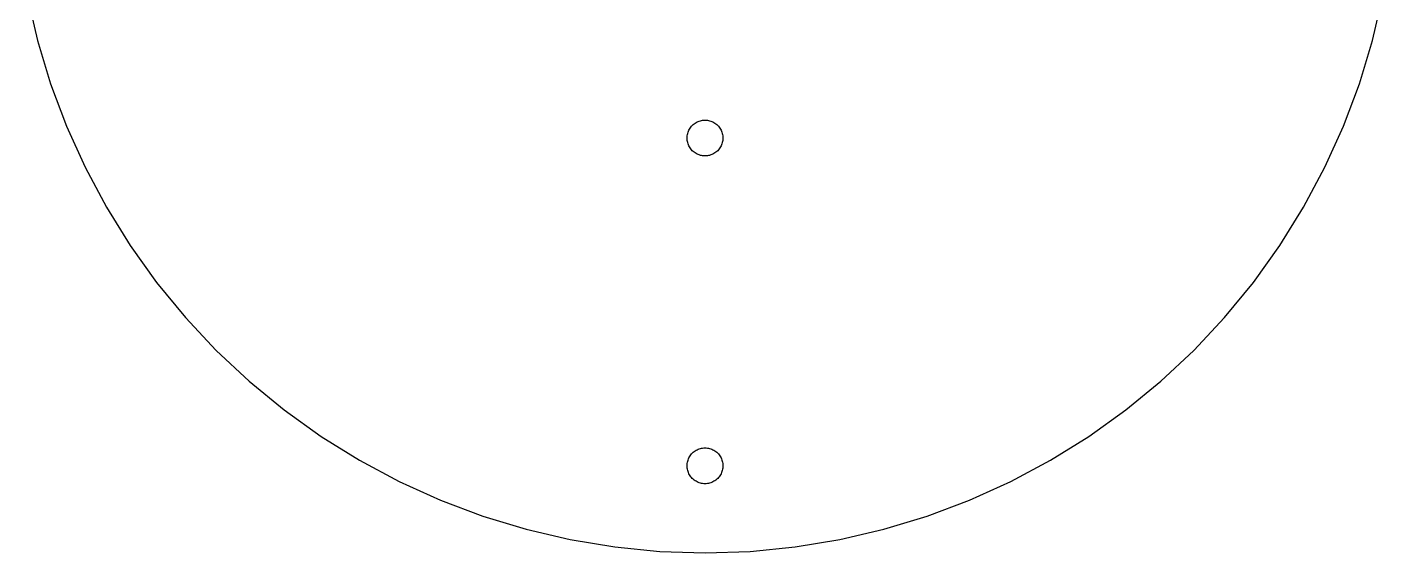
# Model space of a CAD drawing. Header units: metres. Extents: x -68 to 67, y -68 to 68.
# Drawn here: x -66.2 to 66.2, y -67.5 to -16.2 of the extents above; entities that cross this region are included whole.
import ezdxf

# ---------------------------------------------------------------- set-up
doc = ezdxf.new("R2010")
doc.units = ezdxf.units.M

msp = doc.modelspace()

# ---------------------------------------------------------------- linework, layer by layer
for p, q in [((-66.203, -13.1686), (-65.2, -17.4703)), ((65.2, -17.4703), (66.203, -13.1686)), ((-65.2, -17.4703), (-63.9178, -21.6972)), ((63.9178, -21.6972), (65.2, -17.4703)), ((-63.9178, -21.6972), (-62.3619, -25.8311)), ((62.3619, -25.8311), (63.9178, -21.6972)), ((-62.3619, -25.8311), (-60.5389, -29.8545)), ((-1.69037, -26.5471), (-1.65712, -26.4375)), ((-1.65712, -26.4375), (-1.61678, -26.3303)), ((-1.61678, -26.3303), (-1.56952, -26.226)), ((-1.56952, -26.226), (-1.51553, -26.125)), ((-1.51553, -26.125), (-1.45506, -26.0277)), ((-1.45506, -26.0277), (-1.38837, -25.9347)), ((-1.38837, -25.9347), (-1.31572, -25.8461)), ((-1.31572, -25.8461), (-1.23743, -25.7626)), ((-1.23743, -25.7626), (-1.15385, -25.6843)), ((-1.15385, -25.6843), (-1.06532, -25.6116)), ((-1.06532, -25.6116), (-0.972244, -25.5449)), ((-0.972244, -25.5449), (-0.875, -25.4845)), ((-0.875, -25.4845), (-0.774002, -25.4305)), ((-0.774002, -25.4305), (-0.669693, -25.3832)), ((-0.669693, -25.3832), (-0.562515, -25.3429)), ((-0.562515, -25.3429), (-0.452927, -25.3096)), ((-0.452927, -25.3096), (-0.3414, -25.2836)), ((-0.3414, -25.2836), (-0.228409, -25.265)), ((-0.228409, -25.265), (-0.114441, -25.2537)), ((-0.114441, -25.2537), (0, -25.25)), ((0, -25.25), (0.114441, -25.2537)), ((0.114441, -25.2537), (0.228409, -25.265)), ((0.228409, -25.265), (0.3414, -25.2836)), ((0.3414, -25.2836), (0.452927, -25.3096)), ((0.452927, -25.3096), (0.562515, -25.3429)), ((0.562515, -25.3429), (0.669693, -25.3832)), ((0.669693, -25.3832), (0.774002, -25.4305)), ((0.774002, -25.4305), (0.875, -25.4845)), ((0.875, -25.4845), (0.972244, -25.5449)), ((0.972244, -25.5449), (1.06532, -25.6116)), ((1.06532, -25.6116), (1.15385, -25.6843)), ((1.15385, -25.6843), (1.23743, -25.7626)), ((1.23743, -25.7626), (1.31572, -25.8461)), ((1.31572, -25.8461), (1.38837, -25.9347)), ((1.38837, -25.9347), (1.45506, -26.0277)), ((1.45506, -26.0277), (1.51553, -26.125)), ((1.51553, -26.125), (1.56952, -26.226)), ((1.56952, -26.226), (1.61678, -26.3303)), ((1.61678, -26.3303), (1.65712, -26.4375)), ((1.65712, -26.4375), (1.69037, -26.5471)), ((60.5389, -29.8545), (62.3619, -25.8311)), ((-1.75, -27), (-1.74625, -26.8855)), ((-1.74625, -27.1144), (-1.75, -27)), ((-1.74625, -26.8855), (-1.73502, -26.7716)), ((-1.73502, -27.2284), (-1.74625, -27.1144)), ((-1.73502, -26.7716), (-1.71637, -26.6586)), ((-1.71637, -27.3414), (-1.73502, -27.2284)), ((-1.71637, -26.6586), (-1.69037, -26.5471)), ((-1.69037, -27.4529), (-1.71637, -27.3414)), ((-1.65712, -27.5625), (-1.69037, -27.4529)), ((-1.61678, -27.6697), (-1.65712, -27.5625)), ((-1.56952, -27.774), (-1.61678, -27.6697)), ((-1.51553, -27.875), (-1.56952, -27.774)), ((1.56952, -27.774), (1.51553, -27.875)), ((1.61678, -27.6697), (1.56952, -27.774)), ((1.65712, -27.5625), (1.61678, -27.6697)), ((1.69037, -27.4529), (1.65712, -27.5625)), ((1.69037, -26.5471), (1.71637, -26.6586)), ((1.71637, -27.3414), (1.69037, -27.4529)), ((1.71637, -26.6586), (1.73502, -26.7716)), ((1.73502, -27.2284), (1.71637, -27.3414)), ((1.73502, -26.7716), (1.74625, -26.8855)), ((1.74625, -27.1144), (1.73502, -27.2284)), ((1.74625, -26.8855), (1.75, -27)), ((1.75, -27), (1.74625, -27.1144)), ((-1.45506, -27.9722), (-1.51553, -27.875)), ((-1.38837, -28.0653), (-1.45506, -27.9722)), ((-1.31572, -28.1539), (-1.38837, -28.0653)), ((-1.23743, -28.2374), (-1.31572, -28.1539)), ((-1.15385, -28.3157), (-1.23743, -28.2374)), ((-1.06532, -28.3884), (-1.15385, -28.3157)), ((-0.972244, -28.4551), (-1.06532, -28.3884)), ((-0.875, -28.5155), (-0.972244, -28.4551)), ((-0.774002, -28.5695), (-0.875, -28.5155)), ((-0.669693, -28.6168), (-0.774002, -28.5695)), ((-0.562515, -28.6571), (-0.669693, -28.6168)), ((-0.452927, -28.6904), (-0.562515, -28.6571)), ((-0.3414, -28.7164), (-0.452927, -28.6904)), ((-0.228409, -28.735), (-0.3414, -28.7164)), ((-0.114441, -28.7462), (-0.228409, -28.735)), ((0, -28.75), (-0.114441, -28.7462)), ((0.114441, -28.7462), (0, -28.75)), ((0.228409, -28.735), (0.114441, -28.7462)), ((0.3414, -28.7164), (0.228409, -28.735)), ((0.452927, -28.6904), (0.3414, -28.7164)), ((0.562515, -28.6571), (0.452927, -28.6904)), ((0.669693, -28.6168), (0.562515, -28.6571)), ((0.774002, -28.5695), (0.669693, -28.6168)), ((0.875, -28.5155), (0.774002, -28.5695)), ((0.972244, -28.4551), (0.875, -28.5155)), ((1.06532, -28.3884), (0.972244, -28.4551)), ((1.15385, -28.3157), (1.06532, -28.3884)), ((1.23743, -28.2374), (1.15385, -28.3157)), ((1.31572, -28.1539), (1.23743, -28.2374)), ((1.38837, -28.0653), (1.31572, -28.1539)), ((1.45506, -27.9722), (1.38837, -28.0653)), ((1.51553, -27.875), (1.45506, -27.9722)), ((-60.5389, -29.8545), (-58.4567, -33.75)), ((58.4567, -33.75), (60.5389, -29.8545)), ((-58.4567, -33.75), (-56.1242, -37.501)), ((56.1242, -37.501), (58.4567, -33.75)), ((-56.1242, -37.501), (-53.5513, -41.0914)), ((53.5513, -41.0914), (56.1242, -37.501)), ((-53.5513, -41.0914), (-50.7492, -44.5058)), ((50.7492, -44.5058), (53.5513, -41.0914)), ((-50.7492, -44.5058), (-47.7297, -47.7297)), ((47.7297, -47.7297), (50.7492, -44.5058)), ((-47.7297, -47.7297), (-44.5058, -50.7492)), ((44.5058, -50.7492), (47.7297, -47.7297)), ((-44.5058, -50.7492), (-41.0914, -53.5513)), ((41.0914, -53.5513), (44.5058, -50.7492)), ((-41.0914, -53.5513), (-37.501, -56.1242)), ((37.501, -56.1242), (41.0914, -53.5513)), ((-37.501, -56.1242), (-33.75, -58.4567)), ((33.75, -58.4567), (37.501, -56.1242)), ((-1.61678, -58.3303), (-1.56952, -58.226)), ((-1.56952, -58.226), (-1.51553, -58.125)), ((-1.51553, -58.125), (-1.45506, -58.0277)), ((-1.45506, -58.0277), (-1.38837, -57.9347)), ((-1.38837, -57.9347), (-1.31572, -57.8461)), ((-1.31572, -57.8461), (-1.23743, -57.7626)), ((-1.23743, -57.7626), (-1.15385, -57.6843)), ((-1.15385, -57.6843), (-1.06532, -57.6116)), ((-1.06532, -57.6116), (-0.972244, -57.5449)), ((-0.972244, -57.5449), (-0.875, -57.4845)), ((-0.875, -57.4845), (-0.774002, -57.4305)), ((-0.774002, -57.4305), (-0.669693, -57.3832)), ((-0.669693, -57.3832), (-0.562515, -57.3429)), ((-0.562515, -57.3429), (-0.452927, -57.3096)), ((-0.452927, -57.3096), (-0.3414, -57.2836)), ((-0.3414, -57.2836), (-0.228409, -57.265)), ((-0.228409, -57.265), (-0.114441, -57.2537)), ((-0.114441, -57.2537), (0, -57.25)), ((0, -57.25), (0.114441, -57.2537)), ((0.114441, -57.2537), (0.228409, -57.265)), ((0.228409, -57.265), (0.3414, -57.2836)), ((0.3414, -57.2836), (0.452927, -57.3096)), ((0.452927, -57.3096), (0.562515, -57.3429)), ((0.562515, -57.3429), (0.669693, -57.3832)), ((0.669693, -57.3832), (0.774002, -57.4305)), ((0.774002, -57.4305), (0.875, -57.4845)), ((0.875, -57.4845), (0.972244, -57.5449)), ((0.972244, -57.5449), (1.06532, -57.6116)), ((1.06532, -57.6116), (1.15385, -57.6843)), ((1.15385, -57.6843), (1.23743, -57.7626)), ((1.23743, -57.7626), (1.31572, -57.8461)), ((1.31572, -57.8461), (1.38837, -57.9347)), ((1.38837, -57.9347), (1.45506, -58.0277)), ((1.45506, -58.0277), (1.51553, -58.125)), ((1.51553, -58.125), (1.56952, -58.226)), ((1.56952, -58.226), (1.61678, -58.3303)), ((-33.75, -58.4567), (-29.8545, -60.5389)), ((-1.75, -59), (-1.74625, -58.8855)), ((-1.74625, -59.1144), (-1.75, -59)), ((-1.74625, -58.8855), (-1.73502, -58.7716)), ((-1.73502, -59.2284), (-1.74625, -59.1144)), ((-1.73502, -58.7716), (-1.71637, -58.6586)), ((-1.71637, -59.3414), (-1.73502, -59.2284)), ((-1.71637, -58.6586), (-1.69037, -58.5471)), ((-1.69037, -59.4529), (-1.71637, -59.3414)), ((-1.69037, -58.5471), (-1.65712, -58.4375)), ((-1.65712, -59.5625), (-1.69037, -59.4529)), ((-1.65712, -58.4375), (-1.61678, -58.3303)), ((-1.61678, -59.6697), (-1.65712, -59.5625)), ((1.61678, -58.3303), (1.65712, -58.4375)), ((1.65712, -59.5625), (1.61678, -59.6697)), ((1.65712, -58.4375), (1.69037, -58.5471)), ((1.69037, -59.4529), (1.65712, -59.5625)), ((1.69037, -58.5471), (1.71637, -58.6586)), ((1.71637, -59.3414), (1.69037, -59.4529)), ((1.71637, -58.6586), (1.73502, -58.7716)), ((1.73502, -59.2284), (1.71637, -59.3414)), ((1.73502, -58.7716), (1.74625, -58.8855)), ((1.74625, -59.1144), (1.73502, -59.2284)), ((1.74625, -58.8855), (1.75, -59)), ((1.75, -59), (1.74625, -59.1144)), ((29.8545, -60.5389), (33.75, -58.4567)), ((-29.8545, -60.5389), (-25.8311, -62.3619)), ((-1.56952, -59.774), (-1.61678, -59.6697)), ((-1.51553, -59.875), (-1.56952, -59.774)), ((-1.45506, -59.9722), (-1.51553, -59.875)), ((-1.38837, -60.0653), (-1.45506, -59.9722)), ((-1.31572, -60.1539), (-1.38837, -60.0653)), ((-1.23743, -60.2374), (-1.31572, -60.1539)), ((-1.15385, -60.3157), (-1.23743, -60.2374)), ((-1.06532, -60.3884), (-1.15385, -60.3157)), ((-0.972244, -60.4551), (-1.06532, -60.3884)), ((-0.875, -60.5155), (-0.972244, -60.4551)), ((-0.774002, -60.5695), (-0.875, -60.5155)), ((-0.669693, -60.6168), (-0.774002, -60.5695)), ((-0.562515, -60.6571), (-0.669693, -60.6168)), ((-0.452927, -60.6904), (-0.562515, -60.6571)), ((-0.3414, -60.7164), (-0.452927, -60.6904)), ((-0.228409, -60.735), (-0.3414, -60.7164)), ((-0.114441, -60.7462), (-0.228409, -60.735)), ((0, -60.75), (-0.114441, -60.7462)), ((0.114441, -60.7462), (0, -60.75)), ((0.228409, -60.735), (0.114441, -60.7462)), ((0.3414, -60.7164), (0.228409, -60.735)), ((0.452927, -60.6904), (0.3414, -60.7164)), ((0.562515, -60.6571), (0.452927, -60.6904)), ((0.669693, -60.6168), (0.562515, -60.6571)), ((0.774002, -60.5695), (0.669693, -60.6168)), ((0.875, -60.5155), (0.774002, -60.5695)), ((0.972244, -60.4551), (0.875, -60.5155)), ((1.06532, -60.3884), (0.972244, -60.4551)), ((1.15385, -60.3157), (1.06532, -60.3884)), ((1.23743, -60.2374), (1.15385, -60.3157)), ((1.31572, -60.1539), (1.23743, -60.2374)), ((1.38837, -60.0653), (1.31572, -60.1539)), ((1.45506, -59.9722), (1.38837, -60.0653)), ((1.51553, -59.875), (1.45506, -59.9722)), ((1.56952, -59.774), (1.51553, -59.875)), ((1.61678, -59.6697), (1.56952, -59.774)), ((25.8311, -62.3619), (29.8545, -60.5389)), ((-25.8311, -62.3619), (-21.6972, -63.9178)), ((21.6972, -63.9178), (25.8311, -62.3619)), ((-21.6972, -63.9178), (-17.4703, -65.2)), ((17.4703, -65.2), (21.6972, -63.9178)), ((-17.4703, -65.2), (-13.1686, -66.203)), ((-13.1686, -66.203), (-8.81052, -66.9225)), ((8.81052, -66.9225), (13.1686, -66.203)), ((13.1686, -66.203), (17.4703, -65.2)), ((-8.81052, -66.9225), (-4.4147, -67.3555)), ((-4.4147, -67.3555), (0, -67.5)), ((0, -67.5), (4.4147, -67.3555)), ((4.4147, -67.3555), (8.81052, -66.9225))]:
    msp.add_line(p, q)

doc.saveas('drawing.dxf')
